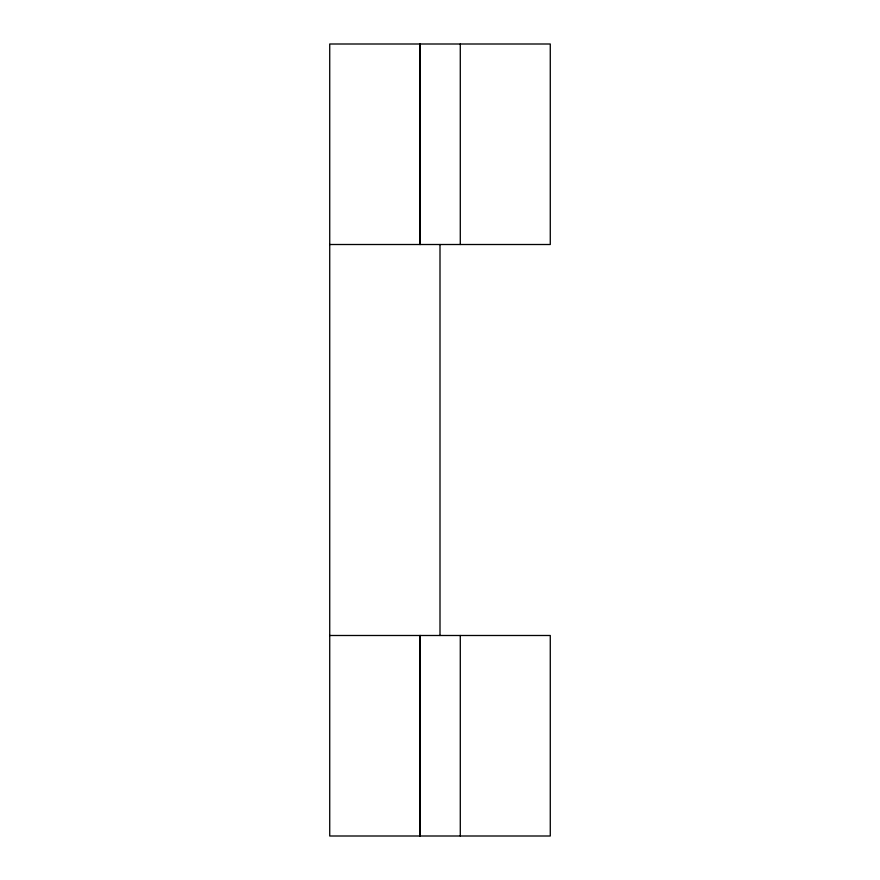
<?xml version="1.0" encoding="UTF-8"?>
<svg xmlns="http://www.w3.org/2000/svg" width="880" height="880" viewBox="0 0 880 880"><rect width="100%" height="100%" fill="white"/><g stroke="black" fill="none" stroke-linecap="round" stroke-linejoin="round"><path stroke-width="1.32" d="M329.725 244.508L550.275 244.508L550.275 44L329.725 44L329.725 836L550.275 836L550.275 635.492L329.725 635.492M420.222 144.012L420.145 134.31L420.145 154.352L420.079 144.65M420.222 735.746L420.145 725.725L420.145 745.767L420.079 735.746M460.284 44L460.284 244.508M460.284 635.492L460.284 836M440 244.508L440 635.492M420.222 44L420.222 244.508M420.222 635.492L420.222 836M420.013 44L420.013 244.508M420.013 635.492L420.013 836"/></g></svg>
